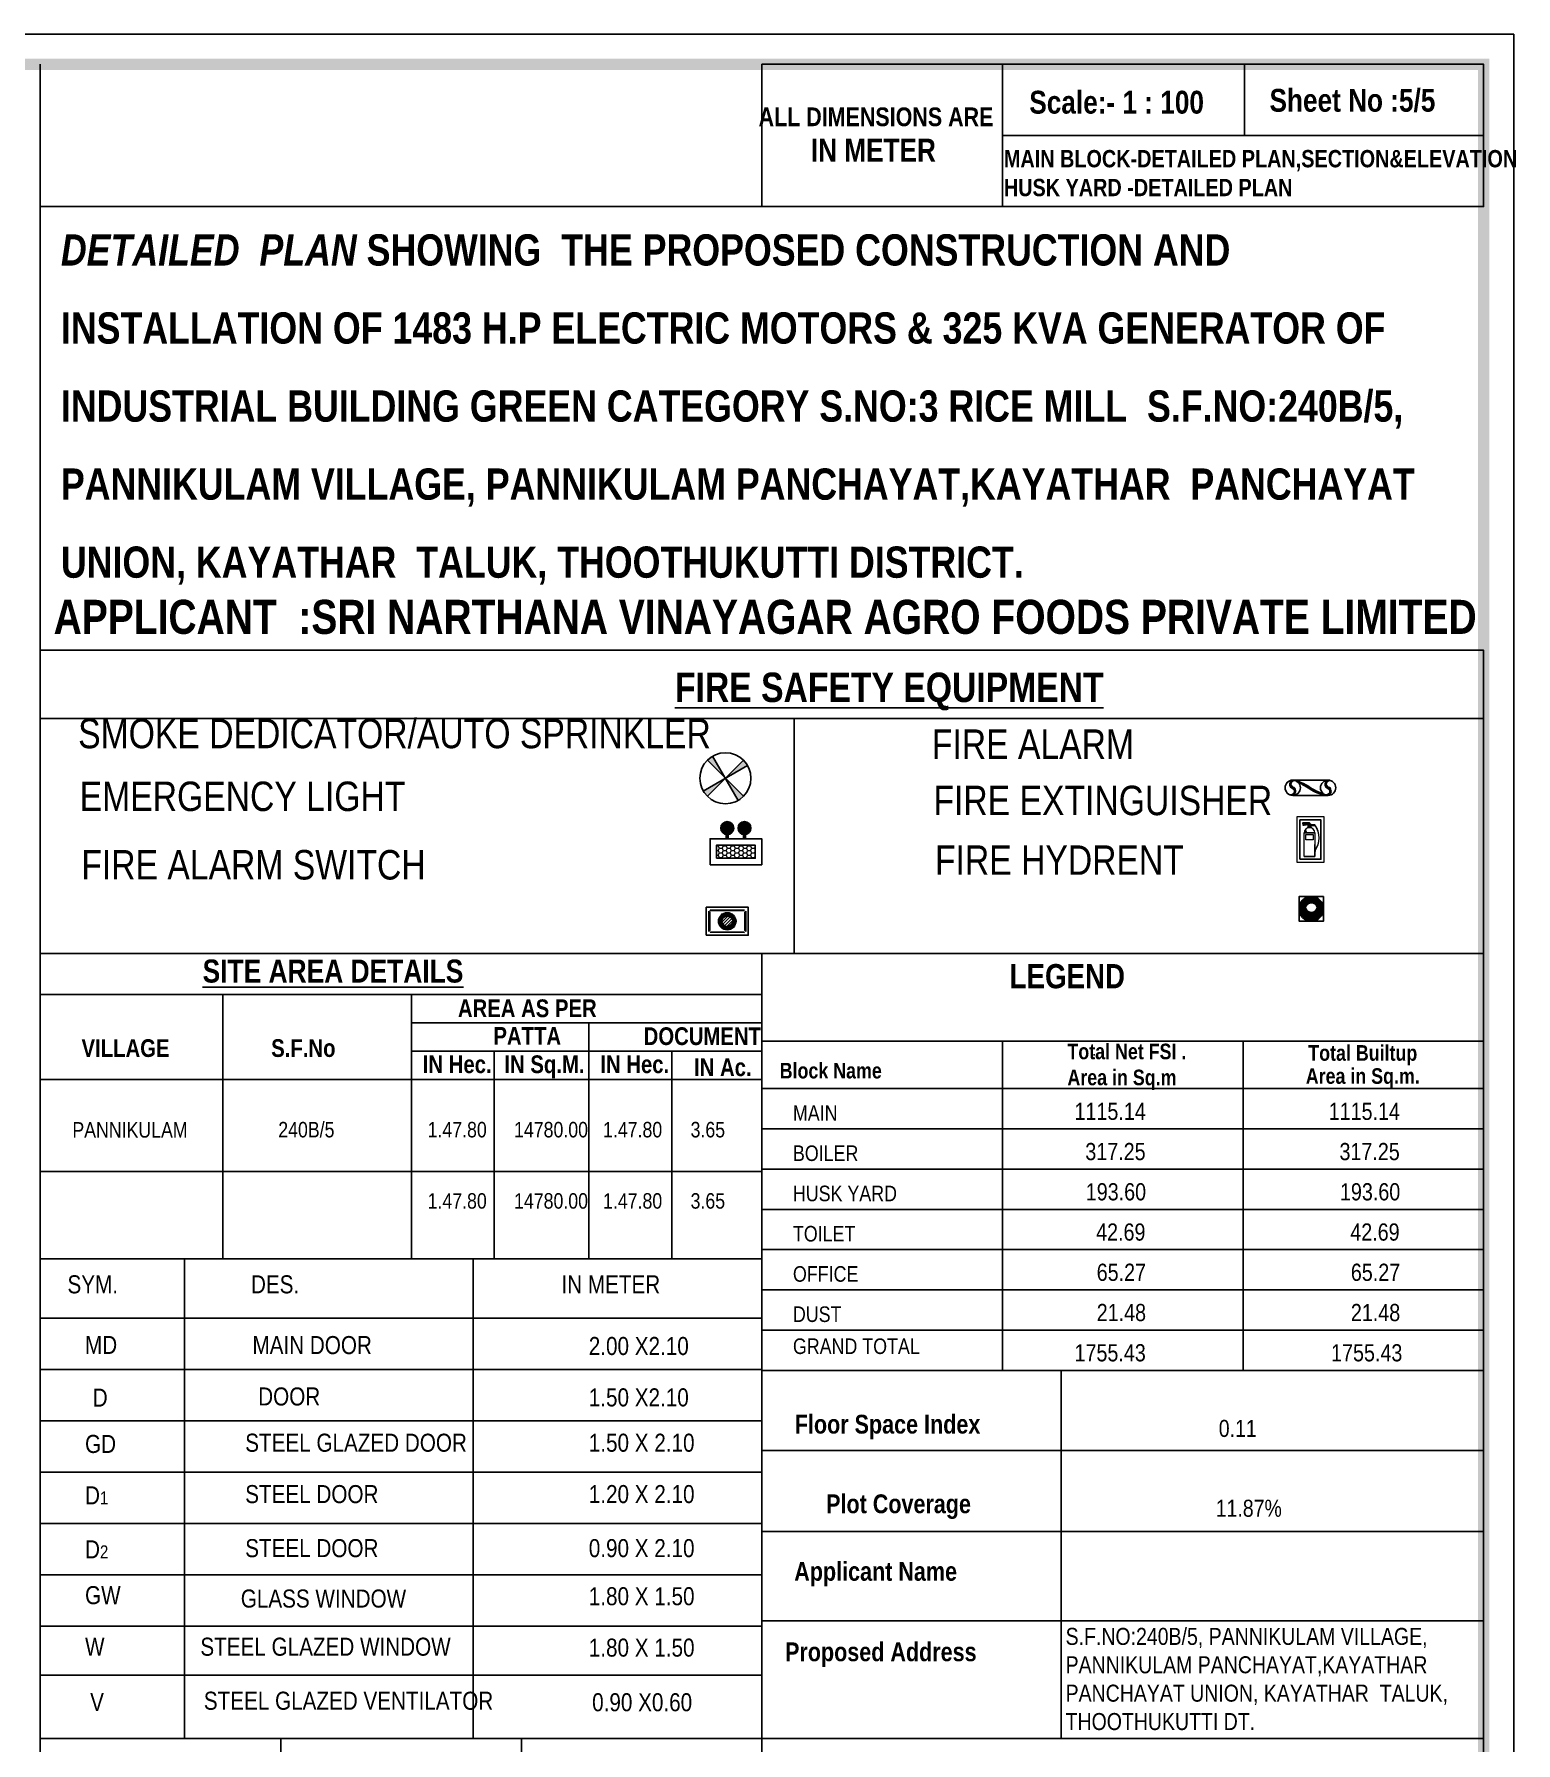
# Model space of a CAD drawing. Header units: metres. Extents: x -941 to 1333, y -28 to 1490.
# Drawn here: x 1038.4 to 1078.04, y 381.07 to 426.77 of the extents above; entities that cross this region are included whole.
import ezdxf

# ---------------------------------------------------------------- set-up
doc = ezdxf.new("R2010")
doc.units = ezdxf.units.M
for name, color, linetype in [('00', 7, 'Continuous'), ('VPORTS', 6, 'Continuous'), ('window', 3, 'Continuous')]:
    doc.layers.add(name, color=color, linetype=linetype)
doc.styles.add('style1', font='arialbi.ttf')
doc.styles.add('style2', font='swisscb.ttf')
doc.styles.add('style2A', font='swissc.ttf')

# ---------------------------------------------------------------- blocks, each defined once
blk = doc.blocks.new('auto-sprinkler')
at = {"layer": '00'}
h = blk.add_hatch(color=161, dxfattribs=at)
h.dxf.hatch_style = 1
h.paths.add_polyline_path([(5.82e-14, -1.293e-13), (-0.0750000000000014, 0.1299038105677039, 0.0655434628151658), (-0.106066017177958, 0.1060660171780574)])
h.paths.add_polyline_path([(-1.805e-13, -6.54e-14), (0.1299038105676527, 0.0749999999999943, 0.0655434628153172), (0.1060660171779424, 0.1060660171780148)])
h.paths.add_polyline_path([(0.0749999999999432, -0.1299038105676598, 0.0655434628150144), (0.1060660171778358, -0.1060660171780774), (5.83e-14, -1.293e-13)])
h.paths.add_polyline_path([(-0.129903810567711, -0.0749999999999502, 0.0655434628151658), (-0.1060660171780645, -0.1060660171779068), (-1.804e-13, -6.53e-14)])
at = {"layer": '00', "color": 170}
for points in [[(-0.1060660171781656, -0.1060660171780079), (0.1060660171777663, 0.1060660171778387)], [(0.1060660171777663, -0.1060660171780079), (-0.1060660171778245, 0.106066017177924)], [(0.0749999999999027, -0.1299038105675898), (-0.0749999999999609, 0.1299038105676338)], [(-0.1299038105676409, -0.0749999999999098), (0.1299038105675827, 0.0749999999999538)]]:
    blk.add_lwpolyline(points, dxfattribs=at)
blk.add_circle((-2.91e-14, 2.2e-14), 0.15, dxfattribs=at)
blk = doc.blocks.new('EmerLight')
h = blk.add_hatch(color=1)
edge = h.paths.add_edge_path()
edge.add_arc((0, 12.75), 2.25, 0, 360)
h = blk.add_hatch(color=1)
edge = h.paths.add_edge_path()
edge.add_arc((6, 12.75), 2.25, 0, 360)
at = {"lineweight": 18}
h = blk.add_hatch(dxfattribs=at)
h.set_pattern_fill('HONEY', color=145, scale=7.5, style=0)
h.set_pattern_definition([(0, (-23575.41711731013, -1310.215376773727), (1.40625, 0.8118988124999997), [0.9375, -1.875]), (120, (-23575.41711731013, -1310.215376773727), (-1.406249996927416, 0.8118988178218671), [0.9374999999999996, -1.874999999999999]), (59.99999999999999, (-23575.41711731013, -1310.215376773727), (3.0725816e-09, 1.623797630321865), [-1.875, 0.9375])])
h.paths.add_polyline_path([(-3.75, 2.25), (9.75, 2.25), (9.75, 6.75), (-3.75, 6.75)])
for points in [[(-0.375, 9), (0.375, 9), (0.375, 10.53147008133764, -0.083920216900384), (-0.375, 10.53147008133764)], [(6.375, 10.53147008133764, -0.083920216900384), (5.625, 10.53147008133764), (5.625, 9), (6.375, 9)]]:
    blk.add_hatch(color=171).paths.add_polyline_path(points)
at = {"color": 5}
for points in [[(-6, 0), (12, 0), (12, 9), (-6, 9)], [(-3.75, 2.25), (9.75, 2.25), (9.75, 6.75), (-3.75, 6.75)]]:
    blk.add_lwpolyline(points, close=True, dxfattribs=at)
at = {"color": 171}
for points in [[(-0.375, 10.53147008133766), (-0.375, 9)], [(0.375, 10.53147008133766), (0.375, 9)], [(5.625, 10.53147008133766), (5.625, 9)], [(6.375, 10.53147008133766), (6.375, 9)]]:
    blk.add_lwpolyline(points, dxfattribs=at)
at = {"color": 1}
for centre in [(0, 12.75), (6, 12.75)]:
    blk.add_circle(centre, 2.25, dxfattribs=at)
blk = doc.blocks.new('switch1')
for points in [[(-7.875, 10.34466991411068), (-7.5, 9.96966991411068), (-7.5, 2.030330085889318), (-7.875, 1.655330085889318)], [(7.344669914111362, 10.87500000000051), (6.969669914111362, 10.5), (-6.969669914111362, 10.50000000000051), (-7.344669914111362, 10.875)], [(7.875, 1.655330085889318), (7.5, 2.030330085889318), (7.5, 9.96966991411068), (7.875, 10.34466991411068)], [(-7.344669914111362, 1.124999999999487), (-6.969669914111362, 1.5), (6.969669914111362, 1.499999999999485), (7.344669914111362, 1.125)]]:
    blk.add_hatch(color=254).paths.add_polyline_path(points)
h = blk.add_hatch(color=20)
edge = h.paths.add_edge_path()
edge.add_arc((0, 6), 3.75, 0, 360)
edge = h.paths.add_edge_path(flags=17)
edge.add_arc((0, 6), 2.25, 0, 360)
h = blk.add_hatch()
h.set_pattern_fill('ANSI31', color=1, scale=0.3, style=0)
h.set_pattern_definition([(45, (0, 0), (-0.6735192090801866, 0.6735192090801866), [])])
edge = h.paths.add_edge_path()
edge.add_arc((0, 6), 2.25, 0, 360)
at = {"color": 7, "lineweight": 25}
blk.add_lwpolyline([(-9, 0), (9, 0), (9, 12), (-9, 12)], close=True, dxfattribs=at)
at = {"color": 7, "lineweight": 20}
for points in [[(-7.875, 10.34466991411068), (-7.5, 9.96966991411068), (-7.5, 2.030330085889318), (-7.875, 1.655330085889318)], [(7.344669914111362, 10.87500000000051), (6.969669914111362, 10.5), (-6.969669914111362, 10.50000000000051), (-7.344669914111362, 10.875)], [(7.875, 1.655330085889318), (7.5, 2.030330085889318), (7.5, 9.96966991411068), (7.875, 10.34466991411068)], [(-7.344669914111362, 1.124999999999487), (-6.969669914111362, 1.5), (6.969669914111362, 1.499999999999485), (7.344669914111362, 1.125)]]:
    blk.add_lwpolyline(points, close=True, dxfattribs=at)
at = {"color": 20, "lineweight": 5}
for radius in [3.75, 2.25]:
    blk.add_circle((0, 6), radius, dxfattribs=at)
blk = doc.blocks.new('siern')
blk.add_hatch(color=5).paths.add_polyline_path([(-0.1593222198534196, 4.061119889346909, -0.050918795279975), (-2.084215844903134, 0.0151086477926867, 0.0925672966546958), (-4.033540109677136, -4.074294274310353, -0.0032073073232835), (-4.026732467605971, -4.061119889249931, -0.0483688946395163), (-3.836825126619751, -3.704532133112332, -0.0178884246563004), (-1.736111600250296, -0.1050856800138717, 0.1175623139878069)])
at = {"layer": 'VPORTS', "lineweight": 18}
h = blk.add_hatch(color=20, dxfattribs=at)
edge = h.paths.add_edge_path()
edge.add_arc((-3.003242993894826, 5.125836620620271), 1.15591213153334, 152.305571092109, 342.6944289075761)
edge.add_arc((-1.069537870018141, 4.324869732675344), 0.947658435111645, -16.15980825423901, 151.159808253957, ccw=False)
edge.add_arc((-1.182811693612317, 4.598336933856721), 1.155912131525198, 332.3055710921348, 522.6944289076076)
edge.add_arc((-3.116516817488141, 5.399303821803434), 0.9476584351198534, 163.8401917457499, 331.159808253898, ccw=False)
h = blk.add_hatch(color=20, dxfattribs=at)
edge = h.paths.add_edge_path()
edge.add_arc((-3.003242993894497, -4.598336933864606), 1.155912131531942, 152.3055710922763, 342.6944289077433)
edge.add_arc((-1.069537870018141, -5.399303821805893), 0.947658435111645, -16.15980825423901, 151.159808253957, ccw=False)
edge.add_arc((-1.182811693611987, -5.125836620620876), 1.155912131526594, 332.3055710919675, 522.6944289074403)
edge.add_arc((-3.116516817488947, -4.324869732677806), 0.9476584351170516, 163.8401917461589, 331.1598082543069, ccw=False)
at = {"color": 1}
for points in [[(-4.186054687499563, -4.862086777240619), (-4.186054687499563, 4.862086777240619)], [(0, -4.862086777240619), (0, 4.862086777240619)]]:
    blk.add_lwpolyline(points, dxfattribs=at)
at = {"color": 5}
blk.add_lwpolyline([(-0.1593222198534196, 4.061119889346909, -0.050918795279975), (-2.084215844903134, 0.0151086477926867, 0.0925672966540532), (-4.033540109669047, -4.074294274279964, -0.0196862209365316), (-1.736111600250296, -0.1050856800138717, 0.1175623139878069)], format="xyb", close=True, dxfattribs=at)
at = {"layer": 'VPORTS', "color": 251, "lineweight": 18}
for points in [[(-4.026732467633336, 5.663053665186451, 1.095032819744272), (-1.899656831361426, 4.781990088442399, -0.8950427931265029), (-0.159322219880778, 4.061119889294785, 1.095032819744327), (-2.286397856138135, 4.942183466031565, -0.8950427931261273)], [(-4.026732467633336, -4.061119889302061, 1.095032819744272), (-1.899656831361426, -4.942183466038841, -0.8950427931265029), (-0.159322219880778, -5.663053665186451, 1.095032819744327), (-2.286397856138135, -4.781990088442399, -0.8950427931261273)]]:
    blk.add_lwpolyline(points, format="xyb", close=True, dxfattribs=at)
at = {"layer": 'VPORTS'}
for centre in [(-2.093027343749779, 4.862086777240619), (-2.093027343749779, -4.862086777240619)]:
    blk.add_circle(centre, 2.09302734375, dxfattribs=at)
at = {"layer": 'VPORTS', "lineweight": 18}
blk.add_circle((-2.093027343749779, -4.862086777240619), 2.09302734375, dxfattribs=at)
blk = doc.blocks.new('cylinder1')
for color, points in [(250, [(-7.5, 38.5), (-7.5, 37), (-1.5, 37), (1.819e-12, 37), (1.819e-12, 38.49999999999989)]), (250, [(-1.5, 36.49111867737474), (-1.5, 37), (-7.5, 35.86409997163537), (-7.5, 35.60965931032275), (-6.156004991853456, 35.60965931032275)]), (7, [(-3.582362558996101, 28.5413344918561, 1), (-4.882362558996101, 28.5413344918561, 1)]), (250, [(-1.5, 37), (-1.5, 33), (0, 33), (0, 34), (-0.25, 34), (-0.25, 36), (0, 36), (0, 37)]), (253, [(0.25, 36), (-0.25, 36), (-0.25, 34), (0.25, 34)]), (250, [(1.5, 37), (0, 37), (0, 36), (0.25, 36), (0.25, 34), (0, 34), (0, 33), (1.5, 33)]), (250, [(1.5, 36), (1.5, 35.5), (6.005287903726634, 35.5, -0.3128595630404711), (6, 6.750000000000008), (6, 6.199155247696468, 0.33166186902408), (6.116349988142244, 36)]), (254, [(6, 5.949155247696468), (6, 5.699155247696468), (6.5, 5.699155247696468), (6.5, 7.499999999999996), (6, 7.499999999999996), (6, 7.249999999999996), (6.25, 7.249999999999996), (6.25, 5.949155247696468)])]:
    blk.add_hatch(color=color).paths.add_polyline_path(points)
at = {"lineweight": 25}
for points in [[(-1.5, 36.49111867737474), (-6.156004991853478, 35.60965931032274), (-7.5, 35.60965931032274), (-7.5, 35.86409997163537), (-1.5, 37), (-7.5, 37), (-7.5, 38.5), (1.819e-12, 38.49999999999989), (1.819e-12, 37)], [(-1.5, 37), (1.5, 37), (1.5, 32.80947501931109)], [(-1.5, 32.80947501931109), (-1.5, 37)], [(-1.5, 33), (1.5, 33)], [(0, 36), (0, 37)], [(0, 33), (0, 34)]]:
    blk.add_lwpolyline(points, dxfattribs=at)
at = {"lineweight": 15}
blk.add_lwpolyline([(-6, 27), (6, 27, 0.9999999999999998)], format="xyb", close=True, dxfattribs=at)
for points in [[(-6, 27), (6, 27)], [(-6, 0), (6, 0)], [(6, 13.5), (6, 0)], [(6, 6.75), (6, 0)]]:
    blk.add_lwpolyline(points)
for points in [[(-6, 27), (6, 27), (6, 0), (-6, 0)], [(-4, 19), (-4, 25), (4, 25), (4, 19)]]:
    blk.add_lwpolyline(points, close=True, dxfattribs=at)
at = {"lineweight": 25}
blk.add_lwpolyline([(0.25, 34), (0.25, 36), (-0.25, 36), (-0.25, 34)], close=True, dxfattribs=at)
at = {"lineweight": 20}
blk.add_lwpolyline([(6, 6.75), (6, 6.199155247696468, 0.33166186902408), (6.116349988142244, 36), (1.5, 36), (1.5, 35.5), (6.005287903726638, 35.5, -0.3128595630404712)], format="xyb", close=True, dxfattribs=at)
blk.add_lwpolyline([(6, 5.949155247696468), (6, 5.699155247696468), (6.5, 5.699155247696468), (6.5, 7.499999999999996), (6, 7.499999999999996), (6, 7.249999999999996), (6.25, 7.249999999999996), (6.25, 5.949155247696468)], close=True)
at = {"lineweight": 25}
blk.add_circle((-4.232362558996101, 28.5413344918561), 0.75, dxfattribs=at)
blk.add_circle((-4.232362558996101, 28.5413344918561), 0.65)
blk = doc.blocks.new('cylinderfinal')
at = {"lineweight": 20}
for points in [[(-13.5, -45), (13.5, -45), (13.5, 0), (-13.5, 0)], [(-10.5, -42), (10.5, -42), (10.5, -3.000000000000003), (-10.5, -3)]]:
    blk.add_lwpolyline(points, close=True, dxfattribs=at)
blk.add_lwpolyline([(-10.5, -42), (10.5, -42), (10.5, -3.000000000000003), (-10.5, -3)], close=True)
at = {"lineweight": 15, "xscale": 0.8699999999998906, "yscale": 0.8699999999998906, "zscale": 1.5}
blk.add_blockref('cylinder1', (-0.9169508714730908, -39.34066445374083), dxfattribs=at)
blk = doc.blocks.new('firehose')
for color, points in [(1, [(17.86590924663701, -33.80699138375383, -0.116019250224305), (19.87579712504467, -42.77884124641268, 8.409187339897612), (14.59864054587834, -51.09568462217719), (14.77462580959121, -50.77462580962811, 0.1304771358826283), (16.87429619267437, -42.26563069466236, -8.334124280871839)]), (1, [(14.77462580960812, -50.77462580959722), (16.97056274847867, -52.97056274847321, 1.016121270503578), (-17.69770766127203, -32.71501239939127, 0.1199886114363758), (-17.22691750119171, -41.21855472397618, -1.237160893247075)]), (46, [(11.7215557009913, -56.1764135710655), (11.1782557328388, -55.44013883738443), (13.28999017388378, -53.48312164735034), (14.77462580960855, -50.77462580959764), (16.97056274848546, -52.97056274848), (14.64841727244311, -54.01667111922507)])]:
    blk.add_hatch(color=color).paths.add_polyline_path(points)
at = {"color": 240}
blk.add_lwpolyline([(-36, -72), (36, -72), (36, 0), (-36, 0)], close=True, dxfattribs=at)
at = {"color": 46}
blk.add_lwpolyline([(11.7215557009913, -56.1764135710655), (11.1782557328388, -55.44013883738443), (13.28999017388378, -53.48312164735034), (14.77462580960855, -50.77462580959764), (16.97056274848546, -52.97056274848), (14.64841727244311, -54.01667111922507)], close=True, dxfattribs=at)
at = {"color": 240}
for radius in [36, 33, 30, 27, 24]:
    blk.add_circle((0, -36), radius, dxfattribs=at)
for centre, radius, start, end in [((0, -36), 21, 341.1675392881562, 315.0000000001473), ((0, -36), 18, 6.997948917371504, 339.6294282853439), ((-0.2015950538298057, -42.56555608450435), 20.07852502711841, 328.7873606831993, 150.6199113101466), ((-0.2015950538298057, -42.56555608450435), 17.0785250271184, 331.2710783775393, 175.476322851673)]:
    blk.add_arc(centre, radius, start, end, dxfattribs=at)

msp = doc.modelspace()

# ---------------------------------------------------------------- linework, layer by layer
for p, q in [((1058.734568684979, 402.1753788351701), (1058.734568684979, 408.4650333636473)), ((1042.41917282307, 381.1780778716902), (1042.419172823072, 394.0099464477857)), ((1050.143155768927, 381.1780778716902), (1050.143155768927, 394.0099464477857)), ((1044.994114043704, 371.5192655833247), (1044.994114043704, 381.1780778716902)), ((1051.430766498582, 371.5192655833247), (1051.430766498582, 381.1780778716902)), ((1064.473456999259, 381.1780778716902), (1077.177376318098, 381.1780778716902))]:
    msp.add_line(p, q)
at = {"ltscale": 0.05}
for p, q in [((1057.867418953462, 392.1040607166656), (1057.867418953462, 399.8317659314592)), ((1057.867418953462, 391.0283141581929), (1057.867418953462, 399.450654878981)), ((1064.30492962867, 391.0283141581943), (1064.30492962867, 399.8317479706188)), ((1066.755819516844, 399.450654878981), (1066.755819516844, 399.4817948112346)), ((1070.741152973387, 391.0283141581943), (1070.741152973387, 399.8317479706188)), ((1077.17709607942, 399.450654878981), (1077.17709607942, 391.0283141581929)), ((1077.177376318102, 392.1040427558255), (1077.177376318102, 399.8317479706188)), ((1077.17709607942, 391.0283141581929), (1057.867418953462, 391.0283141581929)), ((1065.871338363549, 381.1780778716902), (1065.871338363548, 391.0283141581943))]:
    msp.add_line(p, q, dxfattribs=at)
for points in [[(959.3792078749608, 426.7680154570533), (1077.981957874961, 426.7678908598171), (1077.981957874961, 342.8783900542891), (959.3792078749608, 342.8785146515249)], [(1057.868520281828, 422.1548921182894), (1077.177376318098, 422.1548921182894), (1077.177376318098, 425.9633093029566), (1057.868520281828, 425.9633093029457)], [(1038.557461588822, 402.1753788351701), (1077.177376318098, 402.1753788351701), (1077.177376318098, 410.2904305586894), (1038.557461588822, 410.2904305586894)], [(1057.867138714781, 402.1753788351701), (1038.557181350146, 402.1753788351701), (1038.557181350146, 394.0099464477857), (1057.867138714781, 394.0099464477857)], [(1077.177376318098, 402.1753788351701), (1057.867418953462, 402.1753788351701), (1057.867418953462, 381.1780778716902), (1077.177376318098, 381.1780778716902)], [(1077.177376318098, 402.1753788351701), (1057.867418953462, 402.1753788351701), (1057.867418953462, 381.1780778716902), (1077.177376318098, 381.1780778716902)], [(1057.867418953462, 391.0283141581943), (1077.177376318102, 391.0283141581943), (1077.177376318102, 399.8324548394171), (1057.867418953462, 399.8324548394171)], [(1057.867418953461, 394.0099464477857), (1038.557461588824, 394.0099464477857), (1038.557461588824, 381.1780778716902), (1057.867418953462, 381.1780778716902)], [(1057.867418953462, 381.1780778716902), (1038.557461588822, 381.1780778716902), (1038.557461588822, 371.5192655833247), (1057.867418953462, 371.5192655833247)], [(1057.867418953462, 381.1780778716902), (1038.557461588822, 381.1780778716902), (1038.557461588822, 361.8604532949597), (1057.867418953462, 361.8604532949597)], [(1077.177376318098, 381.1780778716902), (1057.867418953462, 381.1780778716902), (1057.867418953462, 361.8604532949597), (1077.177376318098, 361.8604532949597)]]:
    msp.add_lwpolyline(points, close=True)
at = {"const_width": 0.3035954407884729}
msp.add_lwpolyline([(960.1837894318204, 343.6830962083845), (1077.177376318098, 343.6829716111487), (1077.177376318098, 425.9633093029566), (960.1837894318204, 425.9634339001923)], close=True, dxfattribs=at)
for points in [[(1038.557461588822, 425.9633093029566), (1038.557461588822, 343.6829716111487)], [(1057.868520281828, 425.963309302952), (1057.868520281828, 422.1548921182894)], [(1064.305172736707, 425.963309302952), (1064.305172736707, 422.1548921182894)], [(1070.777224826153, 425.9633093029547), (1070.777224826153, 424.059100710621)], [(1064.305172736707, 424.059100710621), (1077.177376318098, 424.059100710621)], [(1057.868520281828, 422.1548921182894), (1038.557461588822, 422.1548921182894)], [(1077.177376318098, 408.4650333636473), (1038.557461588822, 408.4650333636473)], [(1038.557461588822, 402.1753788351701), (1077.177376318098, 402.1753788351701)], [(1038.557461588822, 402.1753788351701), (1077.177376318098, 402.1753788351701)], [(1057.867418953462, 402.1753788351701), (1077.177376318098, 402.1753788351701), (1077.177376318098, 381.1780778716902), (1057.867418953462, 381.1780778716902)], [(1064.589486925351, 402.1753788351701), (1077.177376318098, 402.1753788351701)], [(1038.557181350146, 401.0841124336185), (1057.866871694496, 401.0841124336185)], [(1043.440489280032, 401.0841124336185), (1043.440489280032, 394.0099464477857)], [(1048.495990885741, 401.0841124336185), (1048.495990885741, 394.0099464477857)], [(1048.495990885741, 400.3249929034394), (1057.866858476103, 400.3249929034394)], [(1053.233451786542, 400.3249929034394), (1053.233451786542, 394.0099464477857)], [(1048.495990885741, 399.5662005156686), (1057.866858476103, 399.5662005156686)], [(1050.701943706846, 399.5662005156686), (1050.701943706846, 394.0099464477857)], [(1055.460159816661, 399.5662005156686), (1055.460159816661, 394.0099464477857)], [(1057.867418953462, 399.450654878981), (1057.867418953462, 381.1780778716902)], [(1057.867959683528, 399.8324548394171), (1075.530352796879, 399.8324548394171)], [(1057.867959683528, 399.8324548394171), (1075.530352796879, 399.8324548394171)], [(1038.557181350146, 398.8074081278999), (1057.866858476103, 398.8074081278999)], [(1057.867959683528, 398.5634938020751), (1077.17709607942, 398.5634938020751)], [(1057.867959683528, 397.4870364391664), (1077.17709607942, 397.4870364391664)], [(1038.557181350146, 396.3436177145487), (1057.866858476103, 396.3436177145487)], [(1057.867959683528, 396.4105790762581), (1077.17709607942, 396.4105790762581)], [(1057.867959683528, 395.3341217133494), (1077.17709607942, 395.3341217133494)], [(1038.557181350146, 394.0099464477857), (1057.866858476103, 394.0099464477857)], [(1038.557461588822, 394.0099464477857), (1057.867418953462, 394.0099464477857)], [(1057.867959683528, 394.2576643504409), (1077.17709607942, 394.2576643504409)], [(1057.867959683528, 393.1812069875323), (1077.17709607942, 393.1812069875323)], [(1038.557461588822, 392.4289724046923), (1057.867418953462, 392.4289724046923)], [(1057.867959683528, 392.1047496246238), (1077.17709607942, 392.1047496246238)], [(1038.557461588822, 391.0546214219037), (1057.867418953462, 391.0546214219037)], [(1057.867418953462, 391.0283141581943), (1077.17709607942, 391.0283141581943)], [(1057.867418953462, 391.0283141581929), (1077.17709607942, 391.0283141581929)], [(1038.557461588822, 389.6802704391155), (1057.867418953462, 389.6802704391155)], [(1057.867418953462, 388.8850484941288), (1077.177376318098, 388.8850484941288)], [(1038.557461588822, 388.3059194563272), (1057.867418953462, 388.3059194563272)], [(1038.557461588822, 386.9315684735381), (1057.867418953462, 386.9315684735381)], [(1057.867418953462, 386.7216063017299), (1077.177376318098, 386.7216063017299)], [(1038.557461588822, 385.5572174907513), (1057.867418953462, 385.5572174907513)], [(1038.557461588822, 384.1828665079627), (1057.867418953462, 384.1828665079627)], [(1057.867418953462, 384.3311307932913), (1077.177376318098, 384.3311307932913)], [(1038.557461588822, 382.8794756399943), (1057.867418953462, 382.8794756399943)], [(1038.557461588822, 381.1780778716902), (1057.867418953462, 381.1780778716902)], [(1057.867418953462, 381.1780778716902), (1057.867418953462, 361.8604532949597)]]:
    msp.add_lwpolyline(points)
at = {"ltscale": 0.05}
msp.add_lwpolyline([(1057.867418953462, 391.0283141581929), (1077.177376318102, 391.0283141581929), (1077.177376318102, 399.8324368785771), (1057.867418953462, 399.8324368785771)], close=True, dxfattribs=at)
at = {"layer": 'window'}
msp.add_lwpolyline([(959.3792078749608, 342.8783900542891), (959.3792078749608, 426.768140054289), (1077.981957874961, 426.768140054289), (1077.981957874961, 342.8783900542891)], close=True, dxfattribs=at)

# ---------------------------------------------------------------- block references
for name, p, xscale, yscale, zscale in [('auto-sprinkler', (1056.890733961654, 406.8662691568055), 4.55393161182709, 4.55393161182709, 4.55393161182709), ('cylinderfinal', (1072.54278520584, 405.8332187313781), 0.0269392430909228, 0.0269392430909228, 0.0269392430909228), ('EmerLight', (1056.939661320605, 404.5546798030458), 0.0768102385652278, 0.0768102385652278, 0.0768102385652278), ('switch1', (1056.939661320605, 402.6656574114106), 0.0626170423084965, 0.0626170423084965, 0.0626170423084965)]:
    msp.add_blockref(name, p, dxfattribs=dict(xscale=xscale, yscale=yscale, zscale=zscale))
for name, p, xscale, yscale, zscale, rotation in [('siern', (1072.54278520584, 406.4087482334253), 0.0974042880353961, 0.0974042880353961, 0.0974042880353961, 270), ('firehose', (1072.56613052809, 403.0448389515157), 0.0091294943988104, 0.0091294943988104, 0.0091294943988104, 180)]:
    msp.add_blockref(name, p, dxfattribs=dict(xscale=xscale, yscale=yscale, zscale=zscale, rotation=rotation))

# ---------------------------------------------------------------- texts
at = {"ltscale": 2, "style": 'style2'}
for s, p in [('Scale:- 1 : 100', (1065.022105841185, 424.6428372044001)), ('Sheet No :5/5 ', (1071.448806386002, 424.6938233495851))]:
    msp.add_text(s, height=0.6114819832135323, dxfattribs=at).set_placement(p)
at = {"ltscale": 2, "insert": (1049.783968556204, 424.8083810149656), "char_height": 0.6114819832135323, "width": 22.58400252211151, "attachment_point": 1, "style": 'style2'}
msp.add_mtext('{\\H0.81967x;\\W8.34608;      \\W1;ALL DIMENSIONS ARE\\P\\H1.22x;\\W9.44437;     } IN METER ', dxfattribs=at)
at = {"attachment_point": 1}
for s, insert, char_height, width, style in [('MAIN BLOCK-DETAILED PLAN,SECTION&ELEVATION\\PHUSK YARD -DETAILED PLAN', (1064.341629558346, 423.6699988776841), 0.4631884057971014, 16.85092840621051, 'style2'), ('SMOKE DEDICATOR/AUTO SPRINKLER', (1039.573831021928, 408.4562785608985), 0.7869193825237221, 21.92311398931295, 'style2A'), ('FIRE ALARM', (1062.414459282725, 408.1722285860313), 0.7869193825237221, 21.92311398931295, 'style2A'), ('EMERGENCY LIGHT', (1039.615383595926, 406.7765011886113), 0.7869193825237221, 21.92311398931295, 'style2A'), ('FIRE EXTINGUISHER', (1062.456011856722, 406.6659781210555), 0.7869193825237221, 14.81026733574537, 'style2A'), ('FIRE ALARM SWITCH', (1039.656936169921, 404.9451861007959), 0.7869193825237221, 21.92311398931295, 'style2A'), ('FIRE HYDRENT', (1062.497564430718, 405.0700371543817), 0.7869193825237221, 21.92311398931295, 'style2A'), ('LEGEND ', (1064.495119381451, 401.895318181464), 0.6467449835046173, 17.58630855834261, 'style2'), ('Total Net FSI .  Area in Sq.m', (1066.041296805767, 399.7668224441146), 0.4166625685617208, 4.020224868955724, 'style2'), ('MAIN ', (1058.697000212006, 398.1215844663138), 0.4166625685617208, 6.417033421207111, 'style2A'), ('BOILER ', (1058.697000212006, 397.0451271034052), 0.4166625685617208, 3.525232724959781, 'style2A'), ('HUSK YARD', (1058.697000212006, 395.9686697404968), 0.4166625685617208, 3.755489599796399, 'style2A'), ('TOILET', (1058.697000212006, 394.8922123775882), 0.4166625685617208, 1.538053054222604, 'style2A'), ('OFFICE', (1058.697000212006, 393.8157550146798), 0.4166625685617208, 1.538053054222604, 'style2A'), ('DUST', (1058.697000212006, 392.7392976517712), 0.4166625685617208, 1.538053054222604, 'style2A'), ('GRAND TOTAL', (1058.697000212006, 391.882723931338), 0.4166625685617208, 3.873572774322816, 'style2A'), ('{\\fSwis721 Cn BT|b0|i0|c0|p34;S.F.NO:240B/5, PANNIKULAM VILLAGE, PANNIKULAM PANCHAYAT,KAYATHAR  PANCHAYAT UNION, KAYATHAR  TALUK, THOOTHUKUTTI DT.}', (1065.992927885854, 384.1408667054978), 0.4553931611827096, 11.18444843224405, 'style1')]:
    msp.add_mtext(s, dxfattribs=dict(at, insert=insert, char_height=char_height, width=width, style=style))
for s, insert, char_height, width, attachment_point, line_spacing_factor, style in [('{\\fSwis721 Cn BT|b1|i1|c0|p34;DETAILED  PLAN \\fSwis721 Cn BT|b1|i0|c0|p34;SHOWING  THE PROPOSED CONSTRUCTION AND INSTALLATION OF 1483 H.P ELECTRIC MOTORS & 325 KVA GENERATOR OF INDUSTRIAL BUILDING GREEN CATEGORY S.NO:3 RICE MILL  S.F.NO:240B/5, PANNIKULAM VILLAGE, PANNIKULAM PANCHAYAT,KAYATHAR  PANCHAYAT UNION, KAYATHAR  TALUK, THOOTHUKUTTI DISTRICT.\\P}                ', (1039.111522846274, 421.4145168755409), 0.8348874621683005, 37.16075165989901, 1, 1.5, 'style2A'), ('APPLICANT  :SRI NARTHANA VINAYAGAR AGRO FOODS PRIVATE LIMITED\\P ', (1038.917733129012, 411.6385214525474), 0.9107863223654192, 39.15299901690118, 1, 1.5, 'style2'), ('AREA AS PER', (1049.73387310277, 400.9508711651446), 0.4744497063622983, 11.75299055356902, 1, 1.5, 'style2'), ('VILLAGE', (1039.663832254935, 399.8863606525863), 0.4744497063622983, 11.75299055356902, 1, 1.5, 'style2'), ('S.F.No', (1044.738496857535, 399.8863606525863), 0.4744497063622983, 11.75299055356902, 1, 1.5, 'style2'), ('PATTA', (1050.68317970714, 400.2135862275443), 0.4744497063622983, 11.75299055356902, 1, 1.5, 'style2'), ('DOCUMENT', (1054.704019415315, 400.204705502199), 0.4744497063622983, 11.75299055356902, 1, 1.5, 'style2'), ('IN Hec.', (1048.793859890681, 399.4536889649381), 0.4744497063622983, 11.75299055356902, 1, 1.5, 'style2'), ('IN Sq.M.', (1050.977877201189, 399.4536889649381), 0.4744497063622983, 11.75299055356902, 1, 1.5, 'style2'), ('IN Hec.', (1053.545295324237, 399.4536889649381), 0.4744497063622983, 11.75299055356902, 1, 1.5, 'style2'), ('Total Builtup Area in Sq.m.', (1073.94356940754, 399.727231320633), 0.4166625685617208, 3.333523863227586, 2, 0.8891840544732293, 'style2'), ('IN Ac.', (1056.052141008419, 399.3738049962349), 0.4744497063622983, 11.75299055356902, 1, 1.5, 'style2'), ('PANNIKULAM', (1039.419178515718, 397.6680615600731), 0.4140707066349166, 10.68928554993288, 1, 1.5, 'style2A'), ('240B/5', (1044.927618125372, 397.6742901845258), 0.4140707066349166, 10.68928554993288, 1, 1.5, 'style2A'), ('1.47.80', (1048.923391824629, 397.6742901845258), 0.4140707066349166, 10.68928554993288, 1, 1.5, 'style2A'), ('14780.00', (1051.235958745154, 397.6742901845258), 0.4140707066349166, 10.68928554993288, 1, 1.5, 'style2A'), ('1.47.80', (1053.6168626121, 397.6742901845258), 0.4140707066349166, 10.68928554993288, 1, 1.5, 'style2A'), ('3.65', (1055.958755885494, 397.6742901845258), 0.4140707066349166, 10.68928554993288, 1, 1.5, 'style2A'), ('1.47.80', (1048.923391824629, 395.7681851670077), 0.4140707066349166, 10.68928554993288, 1, 1.5, 'style2A'), ('14780.00', (1051.235958745154, 395.7681851670077), 0.4140707066349166, 10.68928554993288, 1, 1.5, 'style2A'), ('1.47.80', (1053.6168626121, 395.7681851670077), 0.4140707066349166, 10.68928554993288, 1, 1.5, 'style2A'), ('3.65', (1055.958755885494, 395.7681851670077), 0.4140707066349166, 10.68928554993288, 1, 1.5, 'style2A')]:
    msp.add_mtext(s, dxfattribs=dict(insert=insert, char_height=char_height, width=width, attachment_point=attachment_point, line_spacing_factor=line_spacing_factor, style=style))
for s, width, gutter_width, insert, char_height, style in [('{\\LFIRE SAFETY EQUIPMENT}', 1268.236329298114, 27.32358967096256, (1055.541672489522, 409.6914944280322), 0.7869193825237221, 'style2'), ('{\\LSITE AREA DETAILS}', 933.625095184124, 20.11453892149776, (1042.903223565044, 402.0172641018834), 0.6159476033377307, 'style2'), ('SYM.', 933.625095184124, 20.11453892149776, (1039.288483083352, 393.5717368813443), 0.4827489341159465, 'style2A'), ('DES.', 933.625095184124, 20.11453892149776, (1044.197542178269, 393.5717368813443), 0.4827489341159465, 'style2A'), ('IN METER', 933.625095184124, 20.11453892149776, (1052.50496834357, 393.5717368813443), 0.4827489341159465, 'style2A'), ('MD', 1.335511288693192, 20.11453892149776, (1039.757523427123, 391.9501627243312), 0.4827489341159465, 'style2A'), ('MAIN DOOR', 8.909917524207845, 20.11453892149776, (1044.236921159587, 391.9465654206309), 0.4827489341159465, 'style2A'), ('2.00 X2.10', 14.30896983820793, 20.11453892149776, (1053.235362443636, 391.9221125034835), 0.4827489341159465, 'style2A'), ('D', 1.335511288693192, 20.11453892149776, (1039.96401738882, 390.5414231665), 0.4827489341159465, 'style2A'), (' DOOR', 8.909917524207845, 20.11453892149776, (1044.236921159587, 390.5722144378427), 0.4827489341159465, 'style2A'), ('1.50 X2.10', 14.30896983820793, 20.11453892149776, (1053.235362443636, 390.5477615206947), 0.4827489341159465, 'style2A'), ('GD', 1.135270479404359, 20.11453892149776, (1039.757858243546, 389.3022347882477), 0.4827489341159465, 'style2A'), ('STEEL GLAZED DOOR', 6.768391083971612, 20.11453892149776, (1044.043464147963, 389.3348724936879), 0.4827489341159465, 'style2A'), ('1.50 X 2.10', 14.49401381412599, 20.11453892149776, (1053.235697260055, 389.3348724936879), 0.4827489341159465, 'style2A'), ('D{\\H0.72052x;1}', 1.135270479404359, 20.11453892149776, (1039.757858243546, 387.9278838054585), 0.4827489341159465, 'style2A'), ('STEEL DOOR', 4.304366061960029, 20.11453892149776, (1044.043464147963, 387.9605215108992), 0.4827489341159465, 'style2A'), ('1.20 X 2.10', 14.49401381412599, 20.11453892149776, (1053.235697260055, 387.9605215108992), 0.4827489341159465, 'style2A'), ('D{\\H0.72052x;2}', 1.135270479404359, 20.11453892149776, (1039.757858243546, 386.4825727078519), 0.4827489341159465, 'style2A'), ('STEEL DOOR', 4.304366061960029, 20.11453892149776, (1044.043464147963, 386.5152104132939), 0.4827489341159465, 'style2A'), ('0.90 X 2.10', 14.49401381412599, 20.11453892149776, (1053.235697260055, 386.5152104132939), 0.4827489341159465, 'style2A'), ('GW', 1.335511288693192, 20.11453892149776, (1039.757858243546, 385.2571475818186), 0.4827489341159465, 'style2A'), ('GLASS WINDOW', 8.909917524207845, 20.11453892149776, (1043.924083816158, 385.1664287346352), 0.4827489341159465, 'style2A'), ('1.80 X 1.50', 14.30896983820793, 20.11453892149776, (1053.235697260055, 385.2290973609718), 0.4827489341159465, 'style2A'), ('W', 1.335511288693192, 20.11453892149776, (1039.757858243546, 383.8827965990295), 0.4827489341159465, 'style2A'), ('STEEL GLAZED WINDOW', 8.909917524207845, 20.11453892149776, (1042.843103680056, 383.8791992953296), 0.4827489341159465, 'style2A'), ('1.80 X 1.50', 14.30896983820793, 20.11453892149776, (1053.235697260055, 383.8547463781834), 0.4827489341159465, 'style2A'), ('V', 1.135270479404359, 20.11453892149776, (1039.894683927579, 382.3987827213015), 0.4827489341159465, 'style2A'), ('STEEL GLAZED VENTILATOR', 8.909917524207845, 20.11453892149776, (1042.936030719549, 382.433888197721), 0.4827489341159465, 'style2A'), ('0.90 X0.60', 14.30896983820793, 20.11453892149776, (1053.325557748815, 382.3936366245918), 0.4827489341159465, 'style2A')]:
    msp.add_mtext_dynamic_manual_height_columns(s, width=width, gutter_width=gutter_width, heights=[0], dxfattribs=dict(at, insert=insert, char_height=char_height, style=style))
at = {"attachment_point": 7}
for s, insert, char_height, style in [('Block Name', (1058.3429747436, 398.8309678904614), 0.4166625685617208, 'style2'), ('1115.14', (1066.231585817431, 397.7212649382203), 0.4602937800472473, 'style2A'), ('1115.14', (1073.031791699075, 397.7212649382203), 0.4602937800472473, 'style2A'), ('317.25', (1066.520353623059, 396.6448075753118), 0.4602937800472473, 'style2A'), ('317.25', (1073.320559504702, 396.6448075753118), 0.4602937800472473, 'style2A'), ('193.60', (1066.533012876312, 395.5683502124034), 0.4602937800472473, 'style2A'), ('193.60', (1073.333218757955, 395.5683502124034), 0.4602937800472473, 'style2A'), ('42.69', (1066.80932213859, 394.4918928494948), 0.4602937800472473, 'style2A'), ('42.69', (1073.609528020234, 394.4918928494948), 0.4602937800472473, 'style2A'), ('65.27', (1066.82449237651, 393.4154354865863), 0.4602937800472473, 'style2A'), ('65.27', (1073.624698258154, 393.4154354865863), 0.4602937800472473, 'style2A'), ('21.48', (1066.825294762288, 392.3389781236776), 0.4602937800472473, 'style2A'), ('21.48', (1073.625500643931, 392.3389781236776), 0.4602937800472473, 'style2A'), ('1755.43 ', (1066.231585817431, 391.2625426572482), 0.4602937800472473, 'style2A'), ('1755.43 ', (1073.095684039996, 391.2625426572482), 0.4602937800472473, 'style2A'), ('Floor Space Index', (1058.746806561904, 389.1862905178872), 0.5030800829842331, 'style2'), ('0.11', (1070.090682129755, 389.2415765939926), 0.4553931611827096, 'style2A'), ('Plot Coverage', (1059.585445647201, 387.0527540121242), 0.5030800829842331, 'style2'), ('11.87%', (1070.008777715961, 387.1065032380715), 0.4553931611827096, 'style2A'), ('Applicant Name', (1058.732760955479, 385.2497157280459), 0.5030800829842331, 'style2'), ('Proposed Address', (1058.487031743966, 383.0970198091106), 0.5030800829842331, 'style2')]:
    msp.add_mtext(s, dxfattribs=dict(at, insert=insert, char_height=char_height, style=style))

doc.saveas('drawing.dxf')
